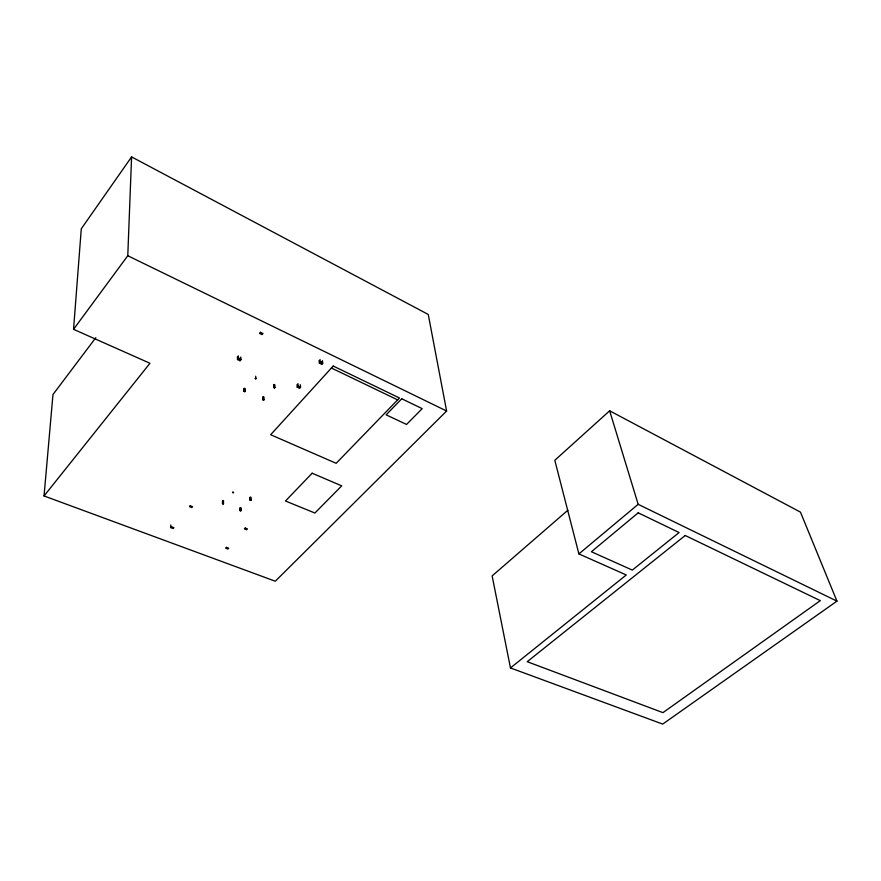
<?xml version="1.0" encoding="UTF-8"?>
<svg xmlns="http://www.w3.org/2000/svg" width="881" height="881" viewBox="0 0 881 881"><rect width="100%" height="100%" fill="white"/><g stroke="black" fill="none" stroke-linecap="round" stroke-linejoin="round"><path stroke-width="1.32" d="M170.804 527.631L171.564 526.783L173.898 527.664L173.139 528.501L170.804 527.631L170.815 524.977M44.05 495.959L149.957 363.269L73.552 329.318L127.778 255.732L131.588 156.906L428.254 314.462L446.612 411.02L275.29 581.229L44.05 495.959L52.97 394.534L95.831 337.665M73.552 329.318L81.283 228.796L131.588 156.906M240.821 357.036L240.942 359.679L240.039 360.736L237.496 359.558L238.388 358.501L238.266 355.847M245.138 388.521L244.819 391.704L244.026 391.34L244.356 388.169M255.82 378.841L256.283 378.301L255.027 378.478L255.82 378.841L255.666 376.187M263.937 396.99L263.65 400.161L262.868 399.809L263.166 396.648M274.872 384.799L274.597 387.959L273.826 387.607L274.101 384.435M300.333 384.7L300.564 387.332L299.661 388.345L297.238 387.222L298.152 386.208L297.921 383.576M322.446 360.648L322.721 363.269L321.785 364.316L319.363 363.148L320.299 362.102L320.023 359.481M223.598 500.882L223.267 503.965L222.53 503.679L222.86 500.584M241.086 507.797L240.788 510.87L240.061 510.584L240.37 507.511M251.008 497.325L250.722 500.408L249.995 500.111L250.281 497.027M510.462 667.941L662.71 724.094L836.95 601.139L800.455 512.125L609.652 410.799L554.81 460.3L578.905 553.918L626.27 574.963L510.462 667.941L492.138 575.91L567.838 510.264M578.905 553.918L638.174 504.328L836.95 601.139M222.937 503.227L223.675 503.525M240.48 510.143L241.207 510.429M250.413 499.67L251.14 499.956M263.331 399.291L264.102 399.644M244.478 390.823L245.27 391.175M274.288 387.078L275.059 387.442M238.388 358.501L240.942 359.679M298.152 386.208L300.564 387.332M320.299 362.102L322.721 363.269M331.41 368.027L397.65 399.875M127.778 255.732L446.612 411.02M609.652 410.799L638.174 504.328M321.499 361.684L321.785 364.316M319.087 360.527L319.363 363.148M297.018 384.59L297.238 387.222M274.409 385.316L274.597 387.959M273.639 384.964L273.826 387.607M263.485 397.507L263.65 400.161M262.703 397.155L262.868 399.809M250.589 497.776L250.722 500.408M244.687 389.05L244.819 391.704M249.863 497.479L249.995 500.111M243.905 388.686L244.026 391.34M239.918 358.093L240.039 360.736M237.374 356.904L237.496 359.558M240.678 508.238L240.788 510.87M239.951 507.952L240.061 510.584M223.179 501.322L223.267 503.965M222.453 501.036L222.53 503.679M260.435 332.302L259.499 333.392L262.064 334.626L263.001 333.536L260.435 332.302M190.23 505.771L189.448 506.641L191.794 507.555L192.576 506.685L190.23 505.771M333.216 366.044L270.665 434.729L336.168 463.307L399.478 397.992L333.216 366.044M232.925 492.149L232.507 492.6L233.245 492.897L233.663 492.446L232.925 492.149M226.439 547.365L225.668 548.18L227.893 549.017L228.664 548.202L226.439 547.365M245.193 528.038L244.4 528.875L246.636 529.734L247.429 528.908L245.193 528.038M312.138 473.229L285.477 501.003L314.902 513.017L341.718 485.849L312.138 473.229M401.758 398.774L386.142 414.841L406.548 424.444L422.197 408.641L401.758 398.774M638.207 512.819L591.415 551.748L632.327 570.095L679.097 532.542L638.207 512.819M685.22 535.494L527.212 661.697L662.941 712.641L820.299 600.644L685.22 535.494"/></g></svg>
